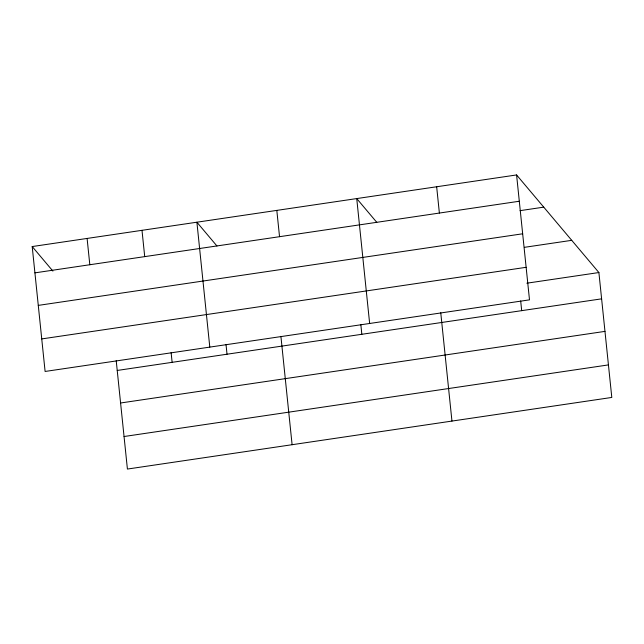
<?xml version="1.0" encoding="UTF-8"?>
<svg xmlns="http://www.w3.org/2000/svg" width="644" height="644" viewBox="0 0 644 644"><rect width="100%" height="100%" fill="white"/><g stroke="black" fill="none" stroke-linecap="round" stroke-linejoin="round"><path stroke-width="0.97" d="M516.585 174.943L529.497 299.846L45.104 371.459L32.2 246.555L516.585 174.943L598.896 272.541L611.8 397.445L127.415 469.057L116.218 360.712M34.921 272.855L519.306 201.242M520.062 210.652L543.745 207.151M38.278 305.393L522.662 233.788M524.369 247.336L571.735 240.333M41.747 338.921L526.132 267.308M526.864 283.191L598.896 272.541M117.224 370.453L601.609 298.84M120.589 402.991L604.974 331.378M124.05 436.519L608.435 364.907M376.788 222.349L356.736 198.577L369.648 323.481M216.939 245.984L196.895 222.212L209.799 347.108M32.2 246.555L52.897 271.092M520.682 300.917L521.688 310.658M436.664 186.76L439.377 213.059M440.754 312.734L451.951 421.071M360.833 324.552L361.839 334.292M276.815 210.395L279.536 236.694M280.913 336.361L292.102 444.706M226.012 344.484L227.018 354.224M171.119 352.598L172.125 362.339M141.994 230.327L144.715 256.626M87.101 238.441L89.814 264.74"/></g></svg>
